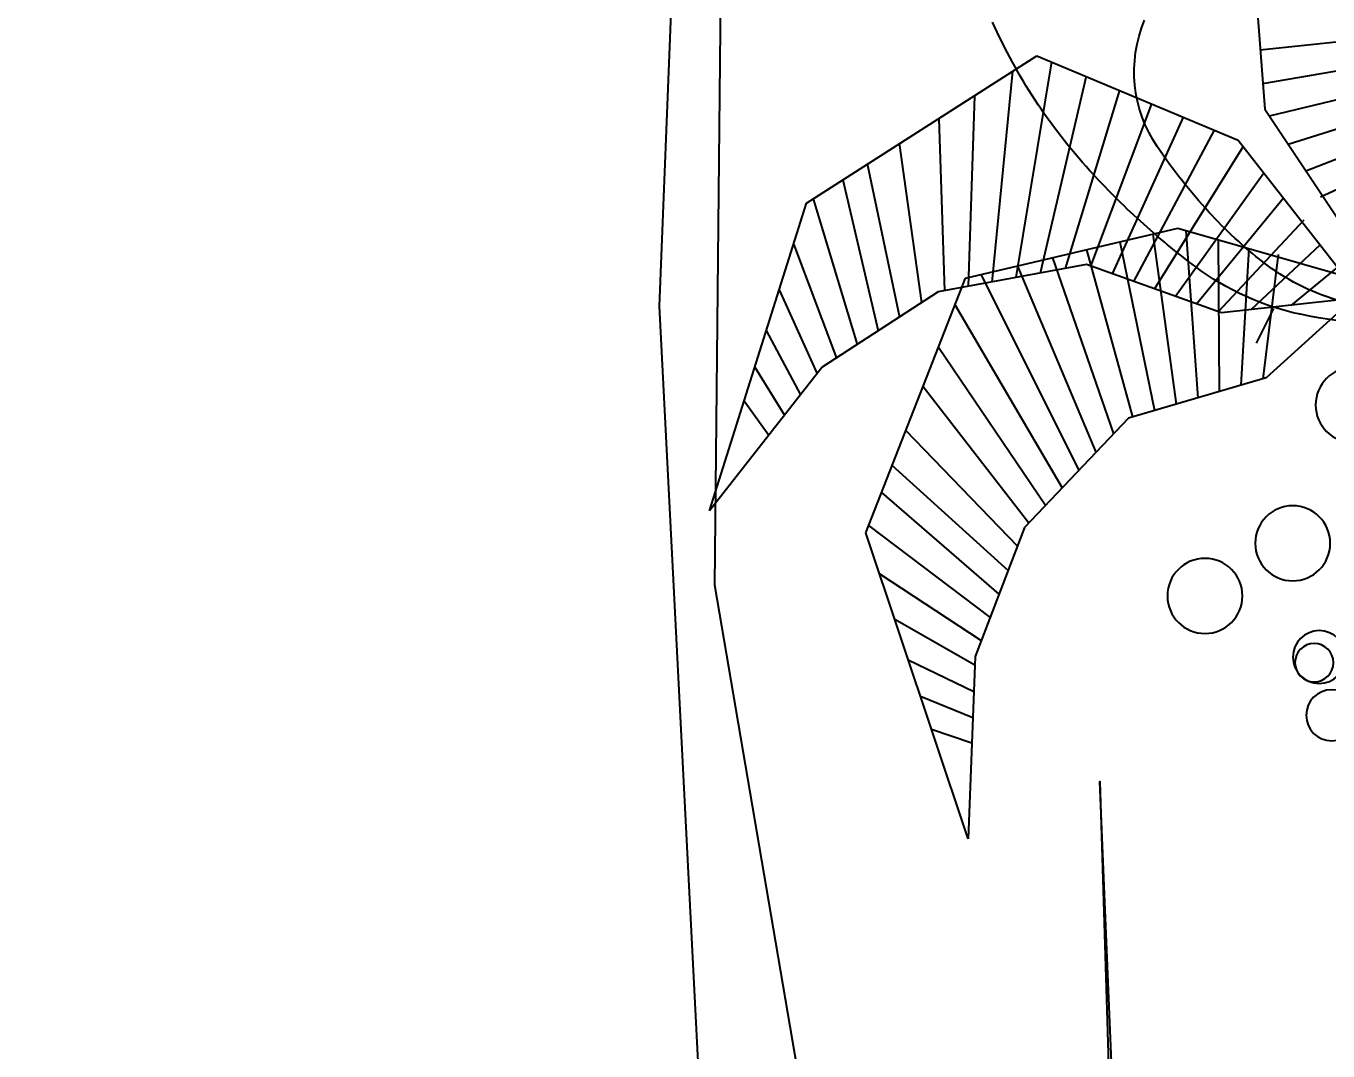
# Model space of a CAD drawing. Header units: inches. Extents: x 452443 to 881249, y 975131 to 1198310.
# Drawn here: x 581417.1 to 581779.4, y 1036814.9 to 1037100.1 of the extents above; entities that cross this region are included whole.
import ezdxf

# ---------------------------------------------------------------- set-up
doc = ezdxf.new("R2010")
doc.units = ezdxf.units.IN
doc.header["$LTSCALE"] = 3.5
doc.header["$MEASUREMENT"] = 0
doc.layers.add('thuocdo', color=3, linetype='Continuous')
doc.layers.add('TREE1', color=84, linetype='Continuous')
doc.styles.add('romand', font='romand.shx')
doc.dimstyles.new('TL100', dxfattribs={"dimscale": 100, "dimtxt": 2.5, "dimasz": 2, "dimexe": 2, "dimexo": 1, "dimgap": 1, "dimtad": 1, "dimdec": 0, "dimzin": 0, "dimdsep": 46, "dimtxsty": 'romand', "dimblk": 'ARCHTICK', "dimcen": 2, "dimdle": 2, "dimclrd": 256, "dimclre": 256, "dimclrt": 7, "dimadec": 0, "dimazin": 0, "dimtfac": 0.004, "dimtdec": 0, "dimtmove": 2, "dimatfit": 3, "dimfxl": 1, "dimtolj": 1, "dimtzin": 0, "dimlwd": 20, "dimlwe": 20, "dimarcsym": 1})

# ---------------------------------------------------------------- blocks, each defined once
blk = doc.blocks.new('ELE_TR10')
for p, q in [((2820.3, 4060), (2756.6, 10459.3)), ((2756.6, 10459.3), (2979.6, 4855.9)), ((1298.9, 6038.8), (1250.6, 5418)), ((1263.8, 5587.6), (775.4, 5639.7)), ((1256.3, 5491.7), (773.8, 5575.4)), ((1901.2, 5571), (1327, 5330.1)), ((1860, 5553.7), (1961.9, 4937.6)), ((2559.3, 5150.3), (1901.2, 5571)), ((1237.9, 5399), (772.3, 5511.6)), ((1761.1, 5512.2), (1892.3, 4950.5)), ((1970.8, 5526.5), (2030.2, 4924.9)), ((1666, 5472.3), (1820.5, 4963.8)), ((1184.4, 5318.7), (770.7, 5447.9)), ((1573.9, 5433.7), (1748.3, 4970.7)), ((2079.8, 5456.8), (2097.8, 4912.4)), ((1250.6, 5418), (930, 4936.8)), ((1483.8, 5395.9), (1686.7, 4948.6)), ((2181.1, 5392), (2165.2, 4900)), ((1133.9, 5242.9), (769.1, 5383.6)), ((1395.1, 5358.7), (1626.1, 4926.9)), ((1092.1, 5168), (767.5, 5318.2)), ((1327, 5330.1), (970.8, 4874.7)), ((2294.8, 5321.3), (2230.9, 4865.6)), ((1312.9, 5312.1), (1566, 4905.4)), ((2385.7, 5263.2), (2293.7, 4824.8)), ((1253.5, 5236.1), (1506, 4883.9)), ((2455.1, 5216.9), (2354.6, 4785.3)), ((1197.4, 5164.4), (1445.5, 4862.2)), ((2540.3, 5162.5), (2414.3, 4746.5)), ((2835.6, 4272.1), (2559.3, 5150.3)), ((1139.4, 5101.2), (1384, 4840.2)), ((1498.7, 5078.7), (942.8, 4919.6)), ((1476.7, 5072.4), (1442.4, 4594.6)), ((2104.8, 4936), (1498.7, 5078.7)), ((1570.6, 5061.8), (1503.6, 4576.7)), ((1092.9, 5030.8), (1290.3, 4846)), ((1296.4, 5020.8), (1319.5, 4630.5)), ((1383.9, 5045.9), (1381.2, 4612.5)), ((1664.2, 5039.7), (1565.4, 4558.7)), ((1759.3, 5017.3), (1628.2, 4540.3)), ((2595.8, 5034.3), (2473.2, 4708.2)), ((1212.3, 5003.8), (1256.8, 4648.8)), ((1856.5, 4994.4), (1682.6, 4492.2)), ((1043.4, 4967.5), (1176.4, 4858.5)), ((1374.4, 4836.7), (1760.1, 4974.9)), ((1956.9, 4970.8), (1732.8, 4439.3)), ((1760.1, 4974.9), (2183.2, 4896.6)), ((2061.3, 4946.2), (1781.6, 4387.9)), ((946.1, 4925.1), (1247, 4651.7)), ((2389.9, 4208.8), (2104.8, 4936)), ((970.3, 4881.1), (1374.4, 4836.7)), ((2183.2, 4896.6), (2514.2, 4681.6)), ((2637.3, 4902.5), (2528.9, 4663)), ((1274.9, 4750.6), (1224.9, 4849.4)), ((2134.9, 4859.1), (1829.4, 4337.5)), ((2979.6, 4855.9), (2852.2, 2372.6)), ((2673.8, 4786.3), (2575.9, 4603)), ((2182.1, 4738.7), (1876.7, 4287.7)), ((1247, 4651.7), (1640.3, 4536.8)), ((2514.2, 4681.6), (2835.6, 4272.1)), ((2706.7, 4681.8), (2621.6, 4544.8)), ((2226.1, 4626.7), (1923.9, 4238)), ((2736.7, 4586.4), (2666.2, 4488)), ((1640.3, 4536.8), (1936.5, 4224.7)), ((2276.4, 4502.7), (1956.9, 4171.6)), ((2315.8, 4402.2), (1983.7, 4101.7)), ((2344.8, 4324), (2009.8, 4033.9)), ((1936.5, 4224.7), (2077.9, 3856.2)), ((2381.7, 4229.9), (2035.2, 3967.5)), ((2097.2, 3336), (2389.9, 4208.8)), ((2351.2, 4093.5), (2060.4, 3901.8)), ((2342.3, 1258.3), (2820.3, 4060)), ((2307.3, 3962.5), (2078.8, 3832.5)), ((2077.9, 3856.2), (2097.2, 3336)), ((2268.6, 3847), (2081.6, 3756.3)), ((2233.8, 3743.2), (2084.4, 3682.5)), ((2202, 3648.4), (2087, 3610.2))]:
    blk.add_line(p, q)
blk.add_lwpolyline([(1567.2, -250.6), (1644.6, 1643.7), (1722, 3499.4), (1605.9, -289.3)])
for centre, radius in [((998.6, 4574.2), 107.2), ((1171.2, 4179.4), 107.2), ((1421.7, 4029.2), 107.2), ((1095.3, 3854.7), 75.4), ((1109.9, 3838.6), 54.8), ((1059.8, 3688.5), 73)]:
    blk.add_circle(centre, radius)
for centre, radius, start, end in [((1241.6, 5525.5), 382, 325.9194, 22.5673), ((567, 6320.2), 1600.4, 317.684, 335.9062), ((221.5, 6215.7), 1613.6, 317.4651, 325.9194), ((158.1, 6692.5), 2153.3, 312.2492, 317.684), ((477.4, 5980.9), 1266.3, 307.9191, 317.4651), ((150.2, 6701.2), 2165.1, 306.8292, 312.2492), ((862.9, 5486.1), 639.1, 286.5437, 307.9191), ((992.3, 5576.8), 760.3, 281.9342, 306.8292), ((895.7, 6033.5), 1227.1, 262.3973, 281.9342)]:
    blk.add_arc(centre, radius, start, end)
blk = doc.blocks.new('_ArchTick')
at = {"color": 0, "linetype": 'ByBlock', "const_width": 0.15}
blk.add_lwpolyline([(-0.5, -0.5), (0.5, 0.5)], dxfattribs=at)
blk = doc.blocks.new('*D1920')
at = {"layer": 'DEFPOINTS', "color": 0}
for p in [(580934.85, 1037086.68), (584934.85, 1033781.97), (584934.85, 1033727.66)]:
    blk.add_point(p, dxfattribs=at)
at = {"layer": 'thuocdo', "lineweight": 20}
for p, q in [((580934.85, 1036986.68), (580934.85, 1033581.97)), ((584934.85, 1033827.66), (584934.85, 1033981.97)), ((580734.85, 1033781.97), (585134.85, 1033781.97))]:
    blk.add_line(p, q, dxfattribs=at)
at = {"layer": 'thuocdo', "lineweight": 20, "xscale": 200, "yscale": 200, "zscale": 200, "rotation": 180}
blk.add_blockref('_ArchTick', (580934.85, 1033781.97), dxfattribs=at)
at = {"layer": 'thuocdo', "lineweight": 20, "xscale": 200, "yscale": 200, "zscale": 200}
blk.add_blockref('_ArchTick', (584934.85, 1033781.97), dxfattribs=at)
at = {"layer": 'thuocdo', "color": 7, "insert": (582934.85, 1034006.97), "char_height": 250, "attachment_point": 5, "style": 'romand'}
blk.add_mtext('\\A1;4000', dxfattribs=at)

msp = doc.modelspace()

# ---------------------------------------------------------------- block references
at = {"layer": 'TREE1', "xscale": -0.09750000084750354, "yscale": 0.09750000084750354, "zscale": 0.09750000084750354}
msp.add_blockref('ELE_TR10', (581883.74, 1036548.69), dxfattribs=at)

# ---------------------------------------------------------------- dimensions: what is measured, and where the dimension line sits
at = {"layer": 'thuocdo'}
dim = msp.add_linear_dim(base=(584934.85, 1033781.97), p1=(580934.85, 1037086.68), p2=(584934.85, 1033727.66), dimstyle='TL100', override={"dimarcsym": 1}, dxfattribs=at)
dim.commit()
dim.dimension.update_dxf_attribs({"geometry": '*D1920', "text_midpoint": (582934.85, 1034006.97)})

doc.saveas('drawing.dxf')
